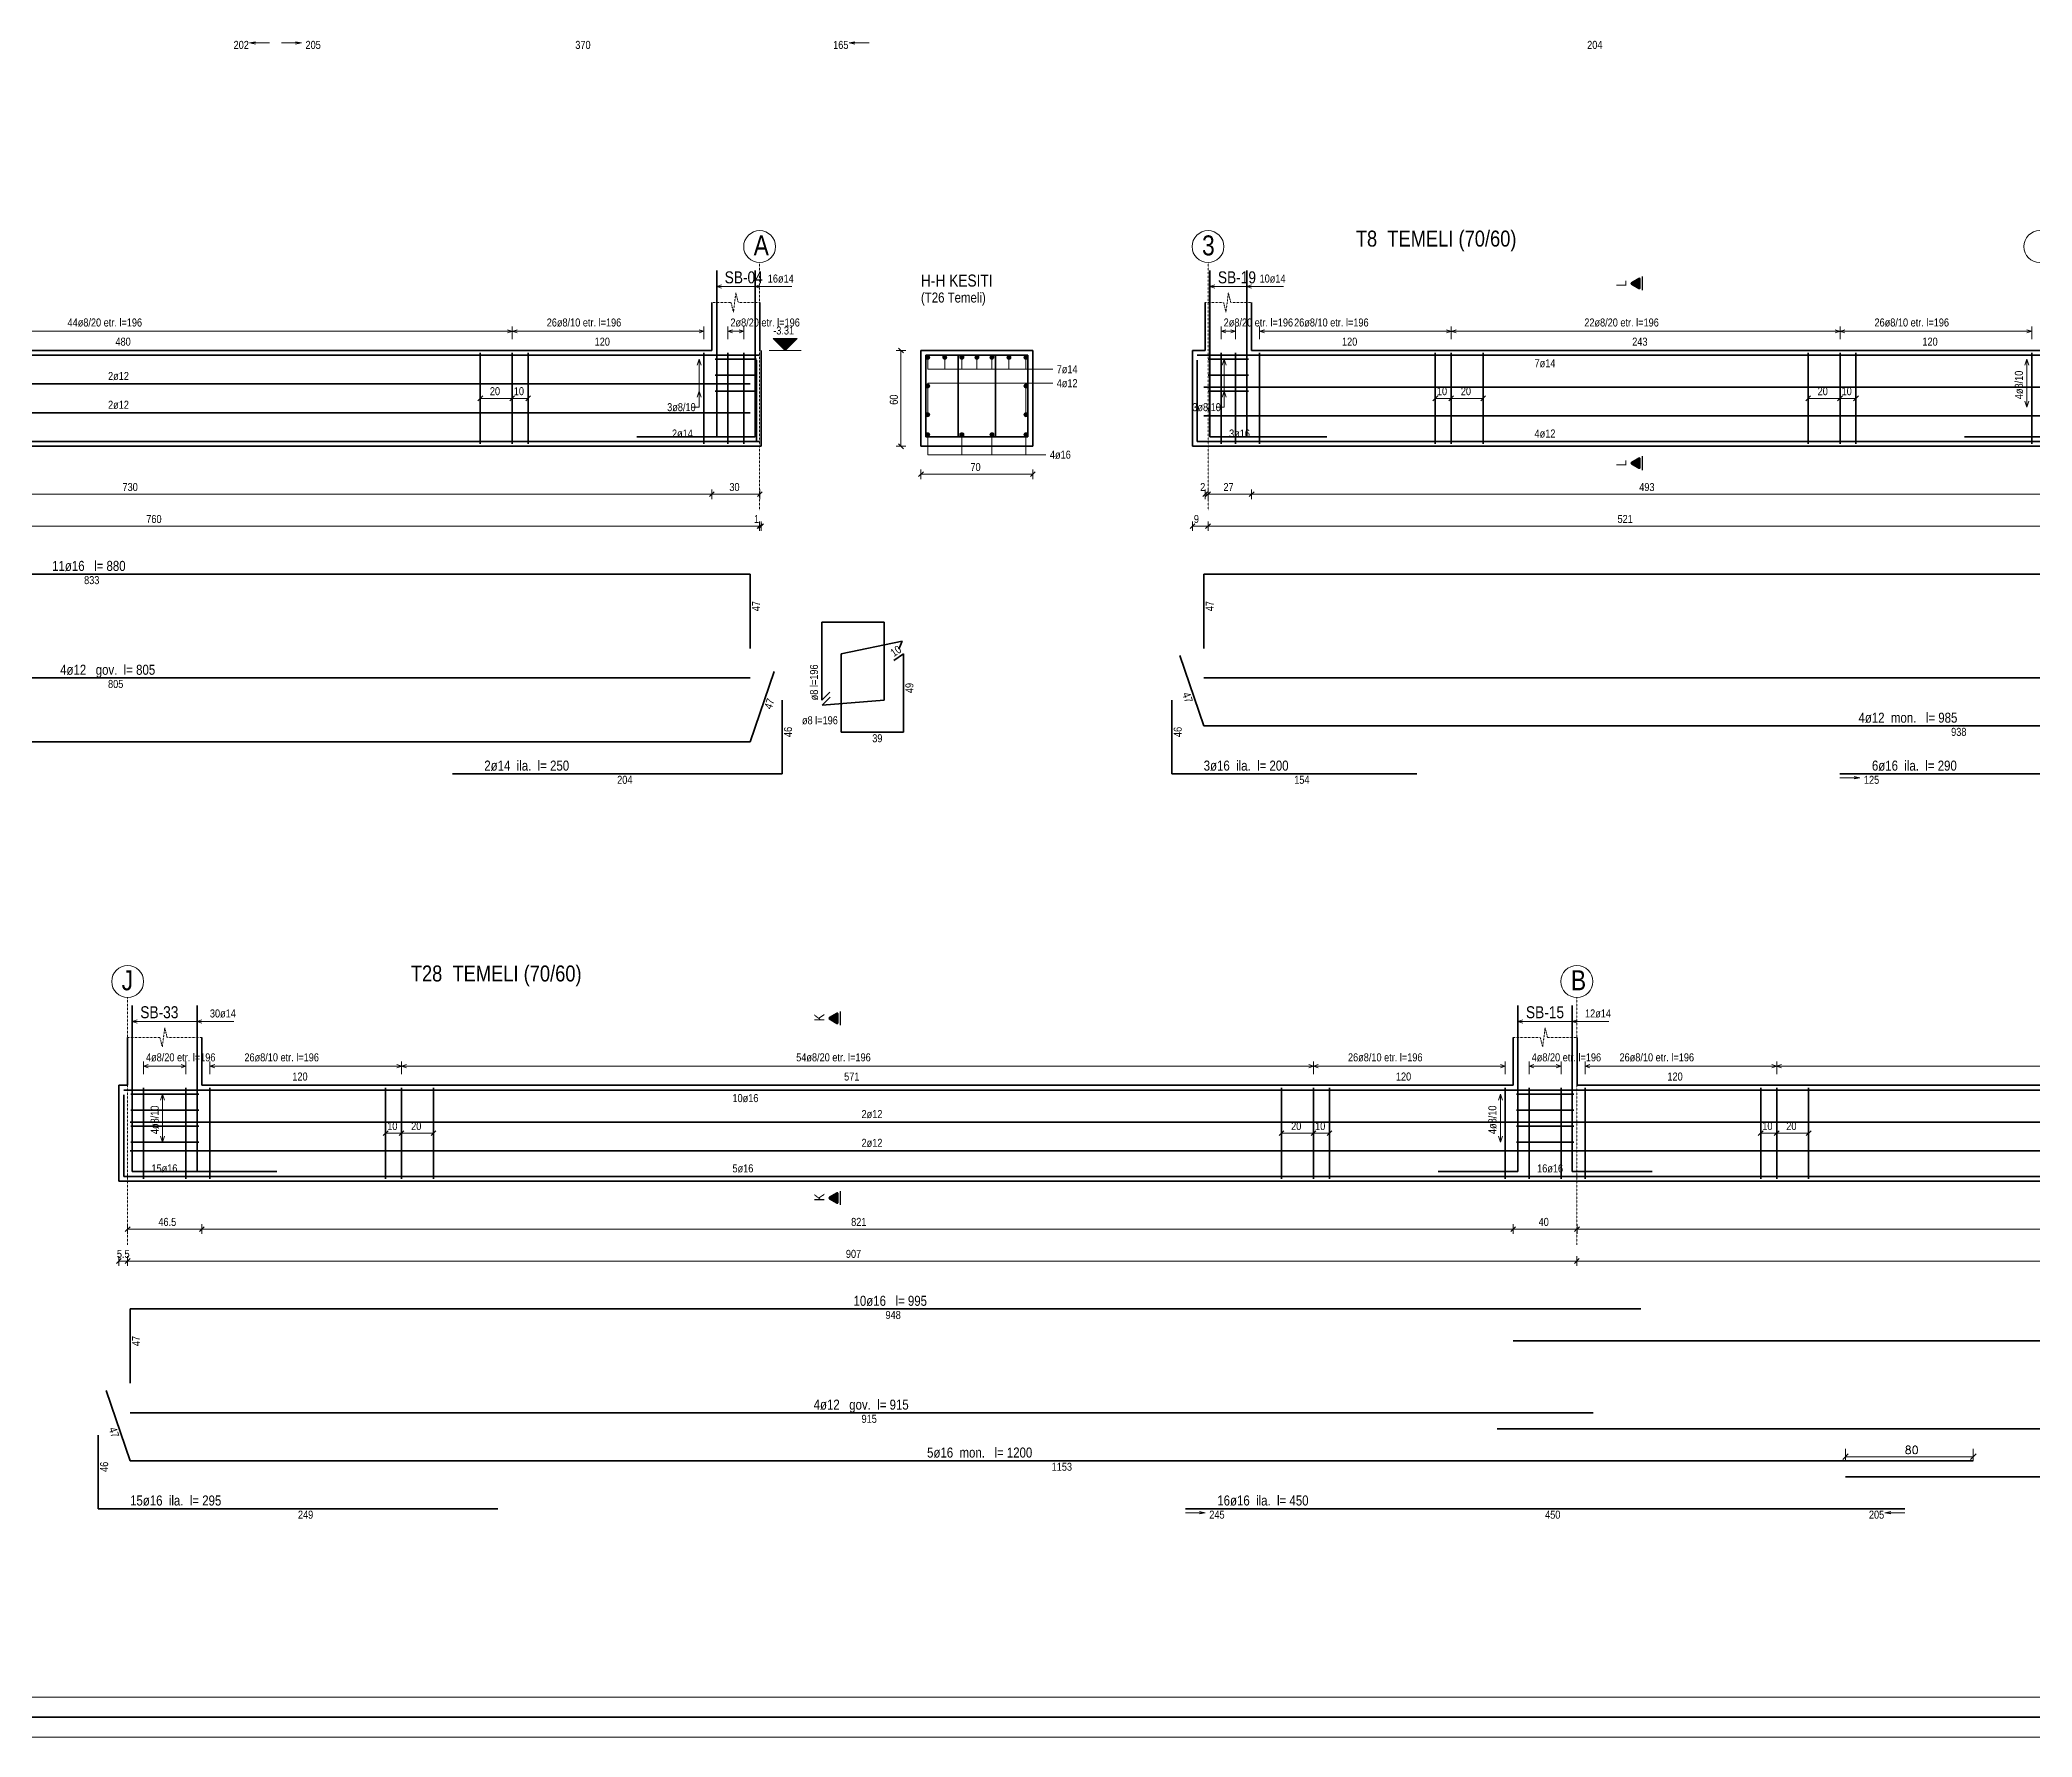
# Model space of a CAD drawing. Header units: millimetres. Extents: x -267 to 94375, y 6431 to 10838.
# Drawn here: x 23928 to 26423, y 6532 to 8657 of the extents above; entities that cross this region are included whole.
import ezdxf

# ---------------------------------------------------------------- set-up
doc = ezdxf.new("R2010")
doc.units = ezdxf.units.MM
doc.header["$LTSCALE"] = 0.0001
doc.linetypes.add('DASHED', pattern=[19.05, 12.7, -6.35])
for name, color, linetype, lineweight in [('AKS BALONU (BEYKENT)', 7, 'Continuous', 20), ('AKS CIZGISI (BEYKENT)', 252, 'DASHED', 20), ('AKS NO (BEYKENT)', 3, 'Continuous', 20), ('DIM_LAY', 8, 'Continuous', 20), ('DONATI (BEYKENT)', 4, 'Continuous', 35), ('DONATI KESIT (BEYKENT)', 7, 'Continuous', 20), ('DONATI YAZISI (BEYKENT)', 3, 'Continuous', 20), ('FILIZ (BEYKENT)', 60, 'Continuous', 20), ('I.DONATI OKU (BEYKENT)', 160, 'Continuous', 20), ('KESIT ISMI (BEYKENT)', 6, 'Continuous', 20), ('KESIT SINIRI (BEYKENT)', 241, 'DASHED', 20), ('KESIT_(BEYKENT)', 151, 'Continuous', 25), ('KOLON ISMI (BEYKENT)', 91, 'Continuous', 20), ('KOT CIZGI (BEYKENT)', 120, 'Continuous', 20), ('KOT YAZI (BEYKENT)', 7, 'Continuous', 20), ('OLCU (BEYKENT)', 14, 'Continuous', 20), ('OLCU YAZISI (BEYKENT)', 7, 'Continuous', 20), ('REBAR_DET2', 1, 'Continuous', 20), ('SHEETSUMMARY-50', 152, 'Continuous', 20), ('SheetView', 40, 'Continuous', 20), ('SheetViewOut', 231, 'Continuous', 20), ('TEMEL (BEYKENT)', 2, 'Continuous', 35), ('TEMEL ISMI (BEYKENT)', 40, 'Continuous', 20)]:
    doc.layers.add(name, color=color, linetype=linetype, lineweight=lineweight)
doc.styles.add('KOT (BEYKENT)', font='')
doc.styles.add('OLCU (BEYKENT)', font='')
doc.styles.add('stastyle', font='RomanSTA.ttf')
doc.styles.add('YAZI (BEYKENT)', font='')
doc.styles.get('KOT (BEYKENT)').set_extended_font_data('Bahnschrift Light Condensed')
doc.styles.get('OLCU (BEYKENT)').set_extended_font_data('Bahnschrift Light Condensed')
doc.styles.get('YAZI (BEYKENT)').set_extended_font_data('Bahnschrift Light Condensed')

msp = doc.modelspace()

# ---------------------------------------------------------------- hatches: boundary and pattern name
at = {"layer": 'DONATI KESIT (BEYKENT)', "lineweight": 30}
h = msp.add_hatch(color=256, dxfattribs=at)
h.dxf.hatch_style = 1
h.paths.add_polyline_path([(25037.78, 8259.33, 1), (25042.78, 8259.33, 1)])
h = msp.add_hatch(color=256, dxfattribs=at)
h.dxf.hatch_style = 1
h.paths.add_polyline_path([(25059.12, 8259.33, 1), (25064.12, 8259.33, 1)])
h = msp.add_hatch(color=256, dxfattribs=at)
h.dxf.hatch_style = 1
h.paths.add_polyline_path([(25080.45, 8259.33, 1), (25085.45, 8259.33, 1)])
h = msp.add_hatch(color=256, dxfattribs=at)
h.dxf.hatch_style = 1
h.paths.add_polyline_path([(25099.28, 8259.33, 1), (25104.28, 8259.33, 1)])
h = msp.add_hatch(color=256, dxfattribs=at)
h.dxf.hatch_style = 1
h.paths.add_polyline_path([(25118.12, 8259.33, 1), (25123.12, 8259.33, 1)])
h = msp.add_hatch(color=256, dxfattribs=at)
h.dxf.hatch_style = 1
h.paths.add_polyline_path([(25139.45, 8259.33, 1), (25144.45, 8259.33, 1)])
h = msp.add_hatch(color=256, dxfattribs=at)
h.dxf.hatch_style = 1
h.paths.add_polyline_path([(25160.78, 8259.33, 1), (25165.78, 8259.33, 1)])
h = msp.add_hatch(color=256, dxfattribs=at)
h.dxf.hatch_style = 1
h.paths.add_polyline_path([(25037.78, 8223.33, 1), (25042.78, 8223.33, 1)])
h = msp.add_hatch(color=256, dxfattribs=at)
h.dxf.hatch_style = 1
h.paths.add_polyline_path([(25160.78, 8223.33, 1), (25165.78, 8223.33, 1)])
h = msp.add_hatch(color=256, dxfattribs=at)
h.dxf.hatch_style = 1
h.paths.add_polyline_path([(25037.78, 8187.33, 1), (25042.78, 8187.33, 1)])
h = msp.add_hatch(color=256, dxfattribs=at)
h.dxf.hatch_style = 1
h.paths.add_polyline_path([(25160.78, 8187.33, 1), (25165.78, 8187.33, 1)])
h = msp.add_hatch(color=256, dxfattribs=at)
h.dxf.hatch_style = 1
h.paths.add_polyline_path([(25037.78, 8162.33, 1), (25042.78, 8162.33, 1)])
h = msp.add_hatch(color=256, dxfattribs=at)
h.dxf.hatch_style = 1
h.paths.add_polyline_path([(25080.45, 8162.33, 1), (25085.45, 8162.33, 1)])
h = msp.add_hatch(color=256, dxfattribs=at)
h.dxf.hatch_style = 1
h.paths.add_polyline_path([(25118.12, 8162.33, 1), (25123.12, 8162.33, 1)])
h = msp.add_hatch(color=256, dxfattribs=at)
h.dxf.hatch_style = 1
h.paths.add_polyline_path([(25160.78, 8162.33, 1), (25165.78, 8162.33, 1)])
at = {"layer": 'KESIT_(BEYKENT)'}
h = msp.add_hatch(color=256, dxfattribs=at)
h.dxf.hatch_style = 1
h.paths.add_polyline_path([(25932.35, 8357.23, 0.5773503), (25930.85, 8358.1), (25921.35, 8352.61, 0.5773503), (25921.35, 8350.88), (25930.85, 8345.39, 0.5773503), (25932.35, 8346.26)])
h = msp.add_hatch(color=256, dxfattribs=at)
h.dxf.hatch_style = 1
h.paths.add_polyline_path([(25932.35, 8132.23, 0.5773503), (25930.85, 8133.1), (25921.35, 8127.61, 0.5773503), (25921.35, 8125.88), (25930.85, 8120.39, 0.5773503), (25932.35, 8121.26)])
h = msp.add_hatch(color=256, dxfattribs=at)
h.dxf.hatch_style = 1
h.paths.add_polyline_path([(24928.01, 7437.23, 0.5773503), (24926.51, 7438.1), (24917.01, 7432.61, 0.5773503), (24917.01, 7430.88), (24926.51, 7425.39, 0.5773503), (24928.01, 7426.26)])
h = msp.add_hatch(color=256, dxfattribs=at)
h.dxf.hatch_style = 1
h.paths.add_polyline_path([(24928.01, 7212.23, 0.5773503), (24926.51, 7213.1), (24917.01, 7207.61, 0.5773503), (24917.01, 7205.88), (24926.51, 7200.39, 0.5773503), (24928.01, 7201.26)])
at = {"layer": 'KOT CIZGI (BEYKENT)'}
msp.add_hatch(color=256, dxfattribs=at).paths.add_polyline_path([(24876.78, 8282.83), (24846.78, 8282.83), (24861.78, 8267.83)])

# ---------------------------------------------------------------- linework, layer by layer
at = {"layer": 'AKS BALONU (BEYKENT)'}
for centre in [(24829.78, 8397.83), (25391.2, 8397.83), (26432.79, 8397.83), (24038.42, 7477.83), (25853.11, 7477.83)]:
    msp.add_circle(centre, 20, dxfattribs=at)
at = {"layer": 'AKS CIZGISI (BEYKENT)'}
for p, q in [((24829.78, 8377.83), (24829.78, 8067.83)), ((25391.2, 8377.83), (25391.2, 8067.83)), ((24038.42, 7457.83), (24038.42, 7147.83)), ((25853.11, 7457.83), (25853.11, 7147.83))]:
    msp.add_line(p, q, dxfattribs=at)
at = {"layer": 'DONATI (BEYKENT)'}
for p, q in [((24775.98, 8159.83), (24775.98, 8367.83)), ((24823.98, 8159.83), (24823.98, 8367.83)), ((25393.61, 8159.83), (25393.61, 8367.83)), ((25439.81, 8159.83), (25439.81, 8367.83)), ((20891.45, 8261.83), (24829.78, 8261.83)), ((24479.98, 8264.83), (24479.98, 8150.83)), ((24519.98, 8264.83), (24519.98, 8150.83)), ((24539.98, 8264.83), (24539.98, 8150.83)), ((24759.98, 8264.83), (24759.98, 8150.83)), ((24789.98, 8264.83), (24789.98, 8150.83)), ((24809.98, 8264.83), (24809.98, 8150.83)), ((25037.78, 8261.83), (25165.78, 8261.83)), ((25037.78, 8159.83), (25037.78, 8261.83)), ((25078.41, 8159.83), (25078.41, 8261.83)), ((25125.04, 8159.83), (25125.04, 8261.83)), ((25165.78, 8261.83), (25165.78, 8159.83)), ((25377.78, 8261.83), (28692.79, 8261.83)), ((25407.61, 8264.83), (25407.61, 8150.83)), ((25425.81, 8264.83), (25425.81, 8150.83)), ((25455.81, 8264.83), (25455.81, 8150.83)), ((25675.81, 8264.83), (25675.81, 8150.83)), ((25695.8, 8264.83), (25695.8, 8150.83)), ((25735.81, 8264.83), (25735.81, 8150.83)), ((26142.59, 8264.83), (26142.59, 8150.83)), ((26182.59, 8264.83), (26182.59, 8150.83)), ((26202.59, 8264.83), (26202.59, 8150.83)), ((26422.59, 8264.83), (26422.59, 8150.83)), ((24773.98, 8256.83), (24825.98, 8256.83)), ((24773.98, 8236.83), (24825.98, 8236.83)), ((24825.78, 8153.83), (24825.78, 8255.83)), ((25377.78, 8153.83), (25377.78, 8255.83)), ((25391.61, 8256.83), (25441.8, 8256.83)), ((25391.61, 8236.83), (25441.8, 8236.83)), ((23209.98, 8225.83), (24817.78, 8225.83)), ((24773.98, 8216.83), (24825.98, 8216.83)), ((25385.78, 8221.83), (28680.79, 8221.83)), ((25391.61, 8216.83), (25441.8, 8216.83)), ((23209.98, 8189.83), (24817.78, 8189.83)), ((25385.78, 8185.83), (28680.79, 8185.83)), ((24675.98, 8159.83), (24823.98, 8159.83)), ((25165.78, 8159.83), (25037.78, 8159.83)), ((25539.81, 8159.83), (25393.61, 8159.83)), ((26338.59, 8159.83), (26438.59, 8159.83)), ((20891.45, 8153.83), (24829.78, 8153.83)), ((25377.78, 8153.83), (28692.79, 8153.83)), ((23149.99, 7987.83), (24817.78, 7987.83)), ((24817.78, 7987.83), (24817.78, 7894.75)), ((25385.78, 7987.83), (25385.78, 7894.75)), ((25385.78, 7987.83), (27652.79, 7987.83)), ((24907.78, 7927.83), (24907.78, 7829.83)), ((24907.78, 7927.83), (24985.78, 7927.83)), ((24985.78, 7829.83), (24985.78, 7927.83)), ((24931.78, 7887.83), (25008.19, 7903.83)), ((24931.78, 7887.83), (24931.78, 7789.83)), ((24997.78, 7879.83), (25009.78, 7887.83)), ((25004.19, 7893.83), (25008.19, 7903.83)), ((25009.78, 7789.83), (25009.78, 7887.83)), ((25355.78, 7885.94), (25385.78, 7797.83)), ((24817.78, 7777.83), (24847.78, 7865.94)), ((23209.98, 7857.83), (24817.78, 7857.83)), ((24917.78, 7839.83), (24907.78, 7829.83)), ((24918.01, 7833.83), (24908.01, 7823.83)), ((25385.78, 7857.83), (27612.79, 7857.83)), ((24857.78, 7829.83), (24857.78, 7737.83)), ((24985.78, 7829.83), (24908.01, 7823.83)), ((25345.78, 7829.83), (25345.78, 7737.83)), ((25009.78, 7789.83), (24931.78, 7789.83)), ((25385.78, 7797.83), (27257.74, 7797.83)), ((22704.99, 7777.83), (24817.78, 7777.83)), ((24857.78, 7737.83), (24444.98, 7737.83)), ((25345.78, 7737.83), (25652.5, 7737.83)), ((26182.54, 7737.83), (26762.64, 7737.83)), ((24044.22, 7239.83), (24044.22, 7447.83)), ((24125.42, 7239.83), (24125.42, 7447.83)), ((25779.31, 7239.83), (25779.31, 7447.83)), ((25847.31, 7239.83), (25847.31, 7447.83)), ((24033.45, 7341.83), (27373.11, 7341.83)), ((24033.45, 7233.83), (24033.45, 7335.83)), ((24042.22, 7336.83), (24127.42, 7336.83)), ((24058.22, 7344.83), (24058.22, 7230.83)), ((24111.42, 7344.83), (24111.42, 7230.83)), ((24141.42, 7344.83), (24141.42, 7230.83)), ((24361.42, 7344.83), (24361.42, 7230.83)), ((24381.42, 7344.83), (24381.42, 7230.83)), ((24421.42, 7344.83), (24421.42, 7230.83)), ((25483.31, 7344.83), (25483.31, 7230.83)), ((25523.31, 7344.83), (25523.31, 7230.83)), ((25543.31, 7344.83), (25543.31, 7230.83)), ((25763.31, 7344.83), (25763.31, 7230.83)), ((25777.31, 7336.83), (25849.31, 7336.83)), ((25793.31, 7344.83), (25793.31, 7230.83)), ((25833.31, 7344.83), (25833.31, 7230.83)), ((25863.31, 7344.83), (25863.31, 7230.83)), ((26083.31, 7344.83), (26083.31, 7230.83)), ((26103.31, 7344.83), (26103.31, 7230.83)), ((26143.31, 7344.83), (26143.31, 7230.83)), ((24042.22, 7316.83), (24127.42, 7316.83)), ((25777.31, 7316.83), (25849.31, 7316.83)), ((24041.45, 7301.83), (27361.11, 7301.83)), ((24042.22, 7296.83), (24127.42, 7296.83)), ((25777.31, 7296.83), (25849.31, 7296.83)), ((24041.45, 7265.83), (27361.11, 7265.83)), ((24042.22, 7276.83), (24127.42, 7276.83)), ((25777.31, 7276.83), (25849.31, 7276.83)), ((24225.42, 7239.83), (24044.22, 7239.83)), ((25679.31, 7239.83), (25779.31, 7239.83)), ((25947.31, 7239.83), (25847.31, 7239.83)), ((24033.45, 7233.83), (27373.11, 7233.83)), ((24041.45, 7067.83), (24041.45, 6974.75)), ((24041.45, 7067.83), (25933.31, 7067.83)), ((25773.31, 7027.83), (27361.11, 7027.83)), ((24011.45, 6965.94), (24041.45, 6877.83)), ((24041.45, 6937.83), (25873.31, 6937.83)), ((25753.31, 6917.83), (27361.11, 6917.83)), ((24001.45, 6909.83), (24001.45, 6817.83)), ((24041.45, 6877.83), (26349.45, 6877.83)), ((26189.45, 6857.83), (27361.11, 6857.83)), ((24001.45, 6817.83), (24501.9, 6817.83)), ((25362.84, 6817.83), (26263.78, 6817.83))]:
    msp.add_line(p, q, dxfattribs=at)
at = {"layer": 'DONATI KESIT (BEYKENT)'}
for centre in [(25040.28, 8259.33), (25061.62, 8259.33), (25082.95, 8259.33), (25101.78, 8259.33), (25120.62, 8259.33), (25141.95, 8259.33), (25163.28, 8259.33), (25040.28, 8223.33), (25163.28, 8223.33), (25040.28, 8187.33), (25163.28, 8187.33), (25040.28, 8162.33), (25082.95, 8162.33), (25120.62, 8162.33), (25163.28, 8162.33)]:
    msp.add_circle(centre, 2.5, dxfattribs=at)
at = {"layer": 'I.DONATI OKU (BEYKENT)'}
for p, q in [((24775.98, 8347.83), (24781.98, 8349.83)), ((24775.98, 8347.83), (24869.98, 8347.83)), ((24775.98, 8347.83), (24781.98, 8345.83)), ((24823.98, 8347.83), (24829.98, 8349.83)), ((24823.98, 8347.83), (24829.98, 8345.83)), ((25393.61, 8347.83), (25399.61, 8349.83)), ((25393.61, 8347.83), (25485.81, 8347.83)), ((25393.61, 8347.83), (25399.61, 8345.83)), ((25439.81, 8347.83), (25445.81, 8349.83)), ((25439.81, 8347.83), (25445.81, 8345.83)), ((23319.99, 8291.83), (24759.98, 8291.83)), ((24513.98, 8293.83), (24525.98, 8289.83)), ((24513.98, 8289.83), (24525.98, 8293.83)), ((24519.98, 8297.83), (24519.98, 8281.83)), ((24759.98, 8291.83), (24753.98, 8293.83)), ((24759.98, 8291.83), (24753.98, 8289.83)), ((24759.98, 8297.83), (24759.98, 8281.83)), ((24789.98, 8297.83), (24789.98, 8281.83)), ((24789.98, 8291.83), (24795.98, 8293.83)), ((24789.98, 8291.83), (24809.98, 8291.83)), ((24789.98, 8291.83), (24795.98, 8289.83)), ((24809.98, 8291.83), (24803.98, 8293.83)), ((24809.98, 8291.83), (24803.98, 8289.83)), ((24809.98, 8297.83), (24809.98, 8281.83)), ((25407.61, 8297.83), (25407.61, 8281.83)), ((25407.61, 8291.83), (25413.61, 8293.83)), ((25407.61, 8291.83), (25425.81, 8291.83)), ((25407.61, 8291.83), (25413.61, 8289.83)), ((25425.81, 8291.83), (25419.81, 8293.83)), ((25425.81, 8291.83), (25419.81, 8289.83)), ((25425.81, 8297.83), (25425.81, 8281.83)), ((25455.81, 8297.83), (25455.81, 8281.83)), ((25455.81, 8291.83), (25461.81, 8293.83)), ((25455.81, 8291.83), (26422.59, 8291.83)), ((25455.81, 8291.83), (25461.81, 8289.83)), ((25689.81, 8293.83), (25701.81, 8289.83)), ((25689.81, 8289.83), (25701.81, 8293.83)), ((25695.8, 8297.83), (25695.8, 8281.83)), ((26176.59, 8293.83), (26188.59, 8289.83)), ((26176.59, 8289.83), (26188.59, 8293.83)), ((26182.59, 8297.83), (26182.59, 8281.83)), ((26422.59, 8291.83), (26416.59, 8293.83)), ((26422.59, 8291.83), (26416.59, 8289.83)), ((26422.59, 8297.83), (26422.59, 8281.83)), ((25040.28, 8259.33), (25040.28, 8244.33)), ((25061.62, 8259.33), (25061.62, 8244.33)), ((25082.95, 8259.33), (25082.95, 8244.33)), ((25101.78, 8259.33), (25101.78, 8244.33)), ((25120.62, 8259.33), (25120.62, 8244.33)), ((25141.95, 8259.33), (25141.95, 8244.33)), ((25163.28, 8259.33), (25163.28, 8244.33)), ((24753.98, 8256.83), (24751.48, 8249.33)), ((24753.98, 8256.83), (24753.98, 8196.83)), ((24753.98, 8256.83), (24756.48, 8249.33)), ((25040.28, 8244.33), (25196.78, 8244.33)), ((25411.61, 8256.83), (25409.11, 8249.33)), ((25411.61, 8256.83), (25411.61, 8196.83)), ((25411.61, 8256.83), (25414.1, 8249.33)), ((26416.59, 8256.83), (26414.09, 8249.33)), ((26416.59, 8256.83), (26416.59, 8196.83)), ((26416.59, 8256.83), (26419.09, 8249.33)), ((24753.98, 8216.83), (24751.48, 8209.33)), ((24753.98, 8216.83), (24756.48, 8209.33)), ((25040.28, 8187.33), (25040.28, 8226.83)), ((25040.28, 8226.83), (25196.78, 8226.83)), ((25163.28, 8187.33), (25163.28, 8226.83)), ((25411.61, 8216.83), (25409.11, 8209.33)), ((25411.61, 8216.83), (25414.1, 8209.33)), ((24743.98, 8196.83), (24753.98, 8196.83)), ((25401.6, 8196.83), (25411.61, 8196.83)), ((26416.59, 8196.83), (26414.09, 8204.33)), ((26416.59, 8196.83), (26419.09, 8204.33)), ((25040.28, 8162.33), (25040.28, 8137.33)), ((25082.95, 8162.33), (25082.95, 8137.33)), ((25120.62, 8162.33), (25120.62, 8137.33)), ((25163.28, 8162.33), (25163.28, 8137.33)), ((25040.28, 8137.33), (25188.28, 8137.33)), ((24044.22, 7427.83), (24050.22, 7429.83)), ((24044.22, 7427.83), (24171.42, 7427.83)), ((24044.22, 7427.83), (24050.22, 7425.83)), ((24125.42, 7427.83), (24131.42, 7429.83)), ((24125.42, 7427.83), (24131.42, 7425.83)), ((25779.31, 7427.83), (25785.31, 7429.83)), ((25779.31, 7427.83), (25893.31, 7427.83)), ((25779.31, 7427.83), (25785.31, 7425.83)), ((25847.31, 7427.83), (25853.31, 7429.83)), ((25847.31, 7427.83), (25853.31, 7425.83)), ((24058.22, 7377.83), (24058.22, 7361.83)), ((24058.22, 7371.83), (24064.22, 7373.83)), ((24058.22, 7371.83), (24111.42, 7371.83)), ((24058.22, 7371.83), (24064.22, 7369.83)), ((24111.42, 7371.83), (24105.42, 7373.83)), ((24111.42, 7371.83), (24105.42, 7369.83)), ((24111.42, 7377.83), (24111.42, 7361.83)), ((24141.42, 7377.83), (24141.42, 7361.83)), ((24141.42, 7371.83), (24147.42, 7373.83)), ((24141.42, 7371.83), (25763.31, 7371.83)), ((24141.42, 7371.83), (24147.42, 7369.83)), ((24375.42, 7373.83), (24387.42, 7369.83)), ((24375.42, 7369.83), (24387.42, 7373.83)), ((24381.42, 7377.83), (24381.42, 7361.83)), ((25517.31, 7373.83), (25529.31, 7369.83)), ((25517.31, 7369.83), (25529.31, 7373.83)), ((25523.31, 7377.83), (25523.31, 7361.83)), ((25763.31, 7371.83), (25757.31, 7373.83)), ((25763.31, 7371.83), (25757.31, 7369.83)), ((25763.31, 7377.83), (25763.31, 7361.83)), ((25793.31, 7377.83), (25793.31, 7361.83)), ((25793.31, 7371.83), (25799.31, 7373.83)), ((25793.31, 7371.83), (25833.31, 7371.83)), ((25793.31, 7371.83), (25799.31, 7369.83)), ((25833.31, 7371.83), (25827.31, 7373.83)), ((25833.31, 7371.83), (25827.31, 7369.83)), ((25833.31, 7377.83), (25833.31, 7361.83)), ((25863.31, 7377.83), (25863.31, 7361.83)), ((25863.31, 7371.83), (25869.31, 7373.83)), ((25863.31, 7371.83), (27303.31, 7371.83)), ((25863.31, 7371.83), (25869.31, 7369.83)), ((26097.31, 7373.83), (26109.31, 7369.83)), ((26097.31, 7369.83), (26109.31, 7373.83)), ((26103.31, 7377.83), (26103.31, 7361.83)), ((24082.22, 7336.83), (24079.73, 7329.33)), ((24082.22, 7336.83), (24082.22, 7276.83)), ((24082.22, 7336.83), (24084.72, 7329.33)), ((25757.31, 7336.83), (25754.81, 7329.33)), ((25757.31, 7336.83), (25757.31, 7276.83)), ((25757.31, 7336.83), (25759.81, 7329.33)), ((24082.22, 7276.83), (24079.73, 7284.33)), ((24082.22, 7276.83), (24084.72, 7284.33)), ((25757.31, 7276.83), (25754.81, 7284.33)), ((25757.31, 7276.83), (25759.81, 7284.33))]:
    msp.add_line(p, q, dxfattribs=at)
at = {"layer": 'KESIT SINIRI (BEYKENT)'}
for p, q in [((24796.98, 8315.83), (24799.98, 8339.83)), ((24799.98, 8339.83), (24802.98, 8327.83)), ((25413.71, 8315.83), (25416.7, 8339.83)), ((25416.7, 8339.83), (25419.71, 8327.83)), ((24769.98, 8327.83), (24793.98, 8327.83)), ((24793.98, 8327.83), (24796.98, 8315.83)), ((24802.98, 8327.83), (24829.98, 8327.83)), ((25387.6, 8327.83), (25410.71, 8327.83)), ((25410.71, 8327.83), (25413.71, 8315.83)), ((25419.71, 8327.83), (25445.81, 8327.83)), ((24081.82, 7395.83), (24084.82, 7419.83)), ((24084.82, 7419.83), (24087.82, 7407.83)), ((25810.31, 7395.83), (25813.31, 7419.83)), ((25813.31, 7419.83), (25816.31, 7407.83)), ((24038.22, 7407.83), (24078.82, 7407.83)), ((24078.82, 7407.83), (24081.82, 7395.83)), ((24087.82, 7407.83), (24131.42, 7407.83)), ((25773.31, 7407.83), (25807.31, 7407.83)), ((25807.31, 7407.83), (25810.31, 7395.83)), ((25816.31, 7407.83), (25853.31, 7407.83))]:
    msp.add_line(p, q, dxfattribs=at)
at = {"layer": 'KESIT_(BEYKENT)'}
for p, q in [((25934.85, 8360.41), (25934.85, 8343.09)), ((25934.85, 8135.41), (25934.85, 8118.09)), ((24930.51, 7440.41), (24930.51, 7423.09)), ((24930.51, 7215.41), (24930.51, 7198.08))]:
    msp.add_line(p, q, dxfattribs=at)
at = {"layer": 'KESIT_(BEYKENT)', "flags": 128}
for points in [[(25930.85, 8358.1), (25921.35, 8352.61, 0.5773503), (25921.35, 8350.88), (25930.85, 8345.39, 0.5773503), (25932.35, 8346.26), (25932.35, 8357.23, 0.5773503)], [(25930.85, 8133.1), (25921.35, 8127.61, 0.5773503), (25921.35, 8125.88), (25930.85, 8120.39, 0.5773503), (25932.35, 8121.26), (25932.35, 8132.23, 0.5773503)], [(24926.51, 7438.1), (24917.01, 7432.61, 0.5773503), (24917.01, 7430.88), (24926.51, 7425.39, 0.5773503), (24928.01, 7426.26), (24928.01, 7437.23, 0.5773503)], [(24926.51, 7213.1), (24917.01, 7207.61, 0.5773503), (24917.01, 7205.88), (24926.51, 7200.39, 0.5773503), (24928.01, 7201.26), (24928.01, 7212.23, 0.5773503)]]:
    msp.add_lwpolyline(points, format="xyb", close=True, dxfattribs=at)
at = {"layer": 'KOT CIZGI (BEYKENT)'}
for p, q in [((24846.78, 8282.83), (24876.78, 8282.83)), ((24861.78, 8267.83), (24846.78, 8282.83)), ((24861.78, 8267.83), (24876.78, 8282.83)), ((24841.78, 8267.83), (24881.78, 8267.83))]:
    msp.add_line(p, q, dxfattribs=at)
at = {"layer": 'OLCU (BEYKENT)'}
for p, q in [((25000.78, 8267.83), (25012.78, 8267.83)), ((25009.78, 8264.83), (25003.78, 8270.83)), ((25006.78, 8147.83), (25006.78, 8267.83)), ((24482.98, 8210.83), (24476.98, 8204.83)), ((24479.98, 8213.83), (24479.98, 8201.83)), ((24479.98, 8207.83), (24539.98, 8207.83)), ((24522.98, 8210.83), (24516.98, 8204.83)), ((24519.98, 8213.83), (24519.98, 8201.83)), ((24536.98, 8204.83), (24542.98, 8210.83)), ((25678.81, 8210.83), (25672.81, 8204.83)), ((25675.81, 8213.83), (25675.81, 8201.83)), ((25675.81, 8207.83), (25735.81, 8207.83)), ((25698.81, 8210.83), (25692.81, 8204.83)), ((25695.8, 8213.83), (25695.8, 8201.83)), ((25732.81, 8204.83), (25738.8, 8210.83)), ((26145.59, 8210.83), (26139.59, 8204.83)), ((26142.59, 8213.83), (26142.59, 8201.83)), ((26142.59, 8207.83), (26202.59, 8207.83)), ((26185.59, 8210.83), (26179.59, 8204.83)), ((26182.59, 8213.83), (26182.59, 8201.83)), ((26199.59, 8204.83), (26205.59, 8210.83)), ((25000.78, 8147.83), (25012.78, 8147.83)), ((25003.78, 8150.83), (25009.78, 8144.83)), ((25034.78, 8115.83), (25028.78, 8109.83)), ((25031.78, 8118.83), (25031.78, 8106.83)), ((25031.78, 8112.83), (25171.78, 8112.83)), ((25174.78, 8115.83), (25168.78, 8109.83)), ((25171.78, 8118.83), (25171.78, 8106.83)), ((23309.99, 8087.83), (24769.98, 8087.83)), ((24772.98, 8090.83), (24766.98, 8084.83)), ((24769.98, 8093.83), (24769.98, 8081.83)), ((24769.98, 8087.83), (24829.78, 8087.83)), ((24832.98, 8090.83), (24826.98, 8084.83)), ((24829.98, 8093.83), (24829.98, 8081.83)), ((25390.61, 8090.83), (25384.6, 8084.83)), ((25387.6, 8093.83), (25387.6, 8081.83)), ((25387.6, 8087.83), (26432.59, 8087.83)), ((25394.21, 8090.83), (25388.2, 8084.83)), ((25391.2, 8093.83), (25391.2, 8081.83)), ((25448.81, 8090.83), (25442.81, 8084.83)), ((25445.81, 8093.83), (25445.81, 8081.83)), ((20885.45, 8047.83), (24831.78, 8047.83)), ((24832.78, 8050.83), (24826.78, 8044.83)), ((24834.78, 8050.83), (24828.78, 8044.83)), ((24829.78, 8053.83), (24829.78, 8041.83)), ((24831.78, 8053.83), (24831.78, 8041.83)), ((25374.78, 8050.83), (25368.78, 8044.83)), ((25371.78, 8053.83), (25371.78, 8041.83)), ((25371.78, 8047.83), (28694.79, 8047.83)), ((25394.21, 8050.83), (25388.2, 8044.83)), ((25391.2, 8053.83), (25391.2, 8041.83)), ((24364.42, 7290.83), (24358.42, 7284.83)), ((24361.42, 7293.83), (24361.42, 7281.83)), ((24361.42, 7287.83), (24421.42, 7287.83)), ((24384.42, 7290.83), (24378.42, 7284.83)), ((24381.42, 7293.83), (24381.42, 7281.83)), ((24418.42, 7284.83), (24424.42, 7290.83)), ((25486.31, 7290.83), (25480.31, 7284.83)), ((25483.31, 7293.83), (25483.31, 7281.83)), ((25483.31, 7287.83), (25543.31, 7287.83)), ((25526.31, 7290.83), (25520.31, 7284.83)), ((25523.31, 7293.83), (25523.31, 7281.83)), ((25540.31, 7284.83), (25546.31, 7290.83)), ((26086.31, 7290.83), (26080.31, 7284.83)), ((26083.31, 7293.83), (26083.31, 7281.83)), ((26083.31, 7287.83), (26143.31, 7287.83)), ((26106.31, 7290.83), (26100.31, 7284.83)), ((26103.31, 7293.83), (26103.31, 7281.83)), ((26140.31, 7284.83), (26146.31, 7290.83)), ((24041.42, 7170.83), (24035.42, 7164.83)), ((24038.42, 7173.83), (24038.42, 7161.83)), ((24038.42, 7167.83), (25853.11, 7167.83)), ((24134.42, 7170.83), (24128.42, 7164.83)), ((24131.42, 7173.83), (24131.42, 7161.83)), ((25776.31, 7170.83), (25770.31, 7164.83)), ((25773.31, 7173.83), (25773.31, 7161.83)), ((25856.31, 7170.83), (25850.31, 7164.83)), ((25853.31, 7173.83), (25853.31, 7161.83)), ((25853.31, 7167.83), (27373.11, 7167.83)), ((24030.45, 7130.83), (24024.45, 7124.83)), ((24027.45, 7133.83), (24027.45, 7121.83)), ((24027.45, 7127.83), (27375.11, 7127.83)), ((24041.42, 7130.83), (24035.42, 7124.83)), ((24038.42, 7133.83), (24038.42, 7121.83)), ((25856.11, 7130.83), (25850.11, 7124.83)), ((25853.11, 7133.83), (25853.11, 7121.83)), ((26185.92, 6879.29), (26192.98, 6886.37)), ((26189.45, 6877.83), (26189.44, 6892.83)), ((26345.92, 6879.29), (26352.98, 6886.37)), ((26349.45, 6877.83), (26349.44, 6892.83)), ((26189.45, 6882.83), (26349.45, 6882.83))]:
    msp.add_line(p, q, dxfattribs=at)
at = {"layer": 'REBAR_DET2'}
for p, q in [((24191.08, 8652.83), (24198.43, 8654.29)), ((24216.08, 8652.83), (24191.08, 8652.83)), ((24191.08, 8652.83), (24198.43, 8651.37)), ((24231.14, 8652.83), (24256.14, 8652.83)), ((24256.14, 8652.83), (24248.79, 8654.29)), ((24256.14, 8652.83), (24248.79, 8651.37)), ((24941.81, 8652.83), (24949.17, 8654.29)), ((24966.81, 8652.83), (24941.81, 8652.83)), ((24941.81, 8652.83), (24949.17, 8651.37)), ((26207.54, 7732.83), (26200.19, 7734.29)), ((26182.54, 7732.83), (26207.54, 7732.83)), ((26207.54, 7732.83), (26200.19, 7731.37)), ((25362.84, 6812.83), (25387.84, 6812.83)), ((25387.84, 6812.83), (25380.48, 6811.37)), ((25387.84, 6812.83), (25380.49, 6814.29)), ((26238.78, 6812.83), (26246.14, 6814.29)), ((26263.78, 6812.83), (26238.78, 6812.83)), ((26238.78, 6812.83), (26246.14, 6811.37))]:
    msp.add_line(p, q, dxfattribs=at)
at = {"layer": 'SHEETSUMMARY-50', "const_width": 2, "flags": 128}
msp.add_lwpolyline([(9013.61, 6556.81), (39480.33, 6556.81), (39480.33, 10706.81), (9013.61, 10706.81)], close=True, dxfattribs=at)
at = {"layer": 'SheetView'}
msp.add_lwpolyline([(9038.61, 6581.81), (38855.33, 6581.81), (38855.33, 10681.81), (9038.61, 10681.81)], close=True, dxfattribs=at)
at = {"layer": 'SheetViewOut'}
msp.add_lwpolyline([(8988.61, 6531.81), (39505.33, 6531.81), (39505.33, 10731.81), (8988.61, 10731.81)], close=True, dxfattribs=at)
at = {"layer": 'TEMEL (BEYKENT)'}
for p, q in [((24769.98, 8267.83), (24769.98, 8327.83)), ((24829.98, 8327.83), (24829.98, 8267.83)), ((25387.6, 8327.83), (25387.6, 8267.83)), ((25445.81, 8327.83), (25445.81, 8267.83)), ((23309.99, 8267.83), (24769.98, 8267.83)), ((24831.78, 8267.83), (24831.78, 8147.83)), ((25171.78, 8267.83), (25031.78, 8267.83)), ((25031.78, 8267.83), (25031.78, 8147.83)), ((25171.78, 8147.83), (25171.78, 8267.83)), ((25371.78, 8267.83), (25371.78, 8147.83)), ((25371.78, 8267.83), (25387.6, 8267.83)), ((25445.81, 8267.83), (26432.59, 8267.83)), ((20885.45, 8147.83), (24831.78, 8147.83)), ((25031.78, 8147.83), (25171.78, 8147.83)), ((25371.78, 8147.83), (28694.79, 8147.83)), ((24038.22, 7407.83), (24038.22, 7347.83)), ((24131.42, 7407.83), (24131.42, 7347.83)), ((25773.31, 7347.83), (25773.31, 7407.83)), ((25853.31, 7407.83), (25853.31, 7347.83)), ((24027.45, 7347.83), (24027.45, 7227.83)), ((24027.45, 7347.83), (24038.22, 7347.83)), ((24131.42, 7347.83), (25773.31, 7347.83)), ((25853.31, 7347.83), (27313.31, 7347.83)), ((24027.45, 7227.83), (27375.11, 7227.83))]:
    msp.add_line(p, q, dxfattribs=at)

# ---------------------------------------------------------------- texts
at = {"layer": 'AKS NO (BEYKENT)', "style": 'YAZI (BEYKENT)'}
for s, p in [('A', (24822.28, 8386.83)), ('3', (25383.71, 8386.83)), ('J', (24030.93, 7466.83)), ('B', (25845.61, 7466.83))]:
    msp.add_text(s, height=25, dxfattribs=at).set_placement(p)
at = {"layer": 'DIM_LAY', "style": 'stastyle'}
msp.add_text('80', height=10, dxfattribs=at).set_placement((26263.75, 6886.33))
at = {"layer": 'DONATI YAZISI (BEYKENT)', "style": 'YAZI (BEYKENT)'}
for s, height, p in [(' 44ø8/20 etr. l=196', 10, (23959.98, 8297.83)), (' 26ø8/10 etr. l=196', 10, (24559.98, 8297.83)), (' 2ø8/20 etr. l=196', 10, (24789.98, 8297.83)), (' 2ø8/20 etr. l=196', 10, (25407.61, 8297.83)), (' 26ø8/10 etr. l=196', 10, (25495.81, 8297.83)), (' 22ø8/20 etr. l=196', 10, (25859.2, 8297.83)), (' 26ø8/10 etr. l=196', 10, (26222.59, 8297.83)), ('2ø12', 10, (24013.88, 8230.83)), ('7ø14', 10, (25201.78, 8239.33)), ('7ø14', 10, (25800.1, 8246.83)), ('4ø12', 10, (25201.78, 8221.83)), ('2ø12', 10, (24013.88, 8194.83)), ('3ø8/10', 10, (24713.98, 8191.83)), ('3ø8/10', 10, (25371.6, 8191.83)), ('2ø14', 10, (24719.98, 8158.83)), ('3ø16', 10, (25417.6, 8158.83)), ('4ø12', 10, (25800.1, 8158.83)), ('4ø16', 10, (25193.28, 8132.33)), ('11ø16   l= 880', 12.5, (23943.88, 7991.83)), ('4ø12   gov.  l= 805', 12.5, (23953.88, 7861.83)), ('ø8 l=196', 10, (24882.78, 7799.83)), (' 4ø12  mon.   l= 985', 12.5, (26201.76, 7801.83)), ('2ø14  ila.  l= 250', 12.5, (24484.98, 7741.83)), ('3ø16  ila.  l= 200', 12.5, (25385.78, 7741.83)), ('6ø16  ila.  l= 290', 12.5, (26222.54, 7741.83)), (' 4ø8/20 etr. l=196', 10, (24058.22, 7377.83)), (' 26ø8/10 etr. l=196', 10, (24181.42, 7377.83)), (' 54ø8/20 etr. l=196', 10, (24872.37, 7377.83)), (' 26ø8/10 etr. l=196', 10, (25563.31, 7377.83)), (' 4ø8/20 etr. l=196', 10, (25793.31, 7377.83)), (' 26ø8/10 etr. l=196', 10, (25903.31, 7377.83)), ('10ø16', 10, (24795.77, 7326.83)), ('2ø12', 10, (24957.38, 7306.83)), ('2ø12', 10, (24957.38, 7270.83)), ('15ø16', 10, (24068.22, 7238.83)), ('5ø16', 10, (24795.77, 7238.83)), ('16ø16', 10, (25803.31, 7238.83)), ('10ø16   l= 995', 12.5, (24947.38, 7071.83)), ('4ø12   gov.  l= 915', 12.5, (24897.38, 6941.83)), (' 5ø16  mon.   l= 1200', 12.5, (25035.45, 6881.83)), ('15ø16  ila.  l= 295', 12.5, (24041.45, 6821.83)), ('16ø16  ila.  l= 450', 12.5, (25402.84, 6821.83))]:
    msp.add_text(s, height=height, dxfattribs=at).set_placement(p)
for s, p in [('4ø8/10', (26411.59, 8206.83)), ('ø8 l=196', (24902.78, 7829.83)), ('4ø8/10', (24077.23, 7286.83)), ('4ø8/10', (25752.31, 7286.83))]:
    msp.add_text(s, height=10, rotation=90, dxfattribs=at).set_placement(p)
at = {"layer": 'FILIZ (BEYKENT)', "style": 'YAZI (BEYKENT)'}
for s, p in [('16ø14', (24839.98, 8352.83)), ('10ø14', (25455.81, 8352.83)), ('30ø14', (24141.42, 7432.83)), ('12ø14', (25863.31, 7432.83))]:
    msp.add_text(s, height=10, dxfattribs=at).set_placement(p)
at = {"layer": 'KESIT ISMI (BEYKENT)', "style": 'YAZI (BEYKENT)'}
msp.add_text('H-H KESITI', height=15, dxfattribs=at).set_placement((25031.78, 8347.83))
for s, p in [('L', (25915.1, 8347.83)), ('L', (25915.1, 8122.83)), ('K', (24910.77, 7427.83)), ('K', (24910.77, 7202.83))]:
    msp.add_text(s, height=12.5, rotation=90, dxfattribs=at).set_placement(p)
at = {"layer": 'KOLON ISMI (BEYKENT)', "style": 'YAZI (BEYKENT)'}
for s, p in [('SB-04', (24785.98, 8351.83)), ('SB-19', (25403.6, 8351.83)), ('SB-33', (24054.22, 7431.83)), ('SB-15', (25789.31, 7431.83))]:
    msp.add_text(s, height=15, dxfattribs=at).set_placement(p)
at = {"layer": 'KOT YAZI (BEYKENT)', "style": 'KOT (BEYKENT)'}
msp.add_text('-3.31', height=10, dxfattribs=at).set_placement((24846.78, 8287.83))
at = {"layer": 'OLCU YAZISI (BEYKENT)', "style": 'OLCU (BEYKENT)'}
for s, p in [('202', (24171.08, 8645.33)), ('205', (24261.14, 8645.33)), ('370', (24598.98, 8645.33)), ('165', (24921.81, 8645.33)), ('204', (25866, 8645.33)), (' 480', (24019.98, 8273.83)), (' 120', (24619.98, 8273.83)), (' 120', (25555.81, 8273.83)), (' 243', (25919.2, 8273.83)), (' 120', (26282.59, 8273.83)), ('20', (24491.98, 8211.83)), ('10', (24521.98, 8211.83)), ('10', (25677.81, 8211.83)), ('20', (25707.81, 8211.83)), ('20', (26154.59, 8211.83)), ('10', (26184.59, 8211.83)), ('70', (25093.78, 8116.83)), ('730', (24031.98, 8091.83)), ('30', (24791.88, 8091.83)), ('2', (25381.4, 8091.83)), ('27', (25410.5, 8091.83)), ('493', (25931.2, 8091.83)), ('760', (24061.78, 8051.83)), ('1', (24822.78, 8051.83)), ('9', (25373.49, 8051.83)), ('521', (25904, 8051.83)), ('833', (23983.89, 7975.33)), ('805', (24013.88, 7845.33)), ('39', (24970.78, 7777.33)), ('938', (26321.76, 7785.33)), ('204', (24651.38, 7725.33)), ('154', (25499.14, 7725.33)), ('125', (26212.54, 7725.33)), (' 120', (24241.42, 7353.83)), (' 571', (24932.37, 7353.83)), (' 120', (25623.31, 7353.83)), (' 120', (25963.31, 7353.83)), ('10', (24363.42, 7291.83)), ('20', (24393.42, 7291.83)), ('20', (25495.31, 7291.83)), ('10', (25525.31, 7291.83)), ('10', (26085.31, 7291.83)), ('20', (26115.31, 7291.83)), ('46.5', (24076.92, 7171.83)), ('821', (24944.37, 7171.83)), ('40', (25805.21, 7171.83)), ('5.5', (24024.94, 7131.83)), ('907', (24937.77, 7131.83)), ('948', (24987.38, 7055.33)), ('915', (24957.38, 6925.33)), ('1153', (25195.45, 6865.33)), ('249', (24251.67, 6805.33)), ('245', (25392.84, 6805.33)), ('450', (25813.31, 6805.33)), ('205', (26218.78, 6805.33))]:
    msp.add_text(s, height=10, dxfattribs=at).set_placement(p)
for s, rotation, p in [('60', 90, (25002.78, 8199.83)), ('47', 90, (24830.28, 7941.29)), ('47', 90, (25398.28, 7941.29)), ('10', 34, (24997.78, 7883.83)), ('49', 90, (25022.28, 7838.83)), ('47', 288.80209, (25358.95, 7837.86)), ('47', 71.19791, (24844.62, 7817.86)), ('46', 90, (24870.28, 7783.83)), ('46', 90, (25358.28, 7783.83)), ('47', 90, (24053.95, 7021.29)), ('47', 288.80209, (24014.62, 6917.86)), ('46', 90, (24013.95, 6863.83))]:
    msp.add_text(s, height=10, rotation=rotation, dxfattribs=at).set_placement(p)
at = {"layer": 'TEMEL ISMI (BEYKENT)', "style": 'YAZI (BEYKENT)'}
for s, height, p in [('T8  TEMELI (70/60)', 20, (25576.28, 8397.83)), ('(T26 Temeli)', 12.5, (25031.78, 8327.83)), ('T28  TEMELI (70/60)', 20, (24392.92, 7477.83))]:
    msp.add_text(s, height=height, dxfattribs=at).set_placement(p)

doc.saveas('drawing.dxf')
